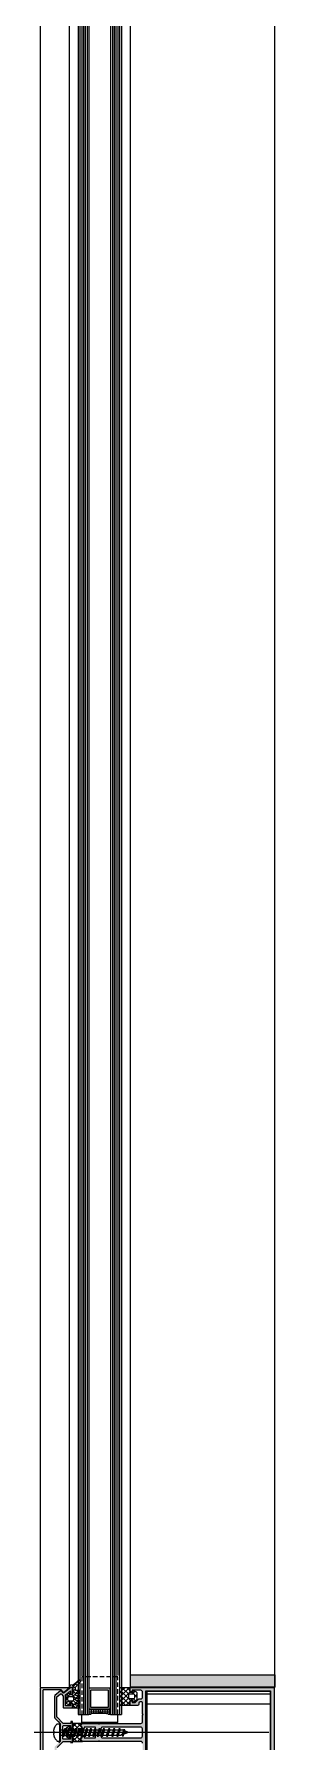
# Model space of a CAD drawing. Header units: millimetres. Extents: x 809 to 8159, y 33 to 4533.
# Drawn here: x 2919.5 to 2932.8, y 3092.6 to 3187.3 of the extents above; entities that cross this region are included whole.
import ezdxf

# ---------------------------------------------------------------- set-up
doc = ezdxf.new("R2010")
doc.units = ezdxf.units.MM
doc.linetypes.add('DASHDOT', pattern=[25.4, 12.7, -6.35, 0, -6.35])
doc.linetypes.add('HIDDEN', pattern=[0.375, 0.25, -0.125])
for name, color, linetype in [('1', 3, 'Continuous'), ('11', 11, 'Continuous'), ('3', 11, 'Continuous'), ('5', 11, 'Continuous'), ('EKSEN', 11, 'Continuous'), ('FITILLER', 240, 'Continuous'), ('GORUNUS-TARAMA', 11, 'Continuous')]:
    doc.layers.add(name, color=color, linetype=linetype)
doc.layers.add('cam', color=5, linetype='Continuous', lineweight=0)

# ---------------------------------------------------------------- blocks, each defined once
blk = doc.blocks.new('ajsdfxcvzx')
h = blk.add_hatch(color=256)
edge = h.paths.add_edge_path()
edge.add_arc((34875.984, -5495.803), 0.05, 90, 180)
edge.add_line((34875.934, -5495.803), (34875.934, -5500.443))
edge.add_arc((34875.984, -5500.443), 0.05, 180, 270)
edge.add_line((34875.984, -5500.493), (34876.937, -5500.493))
edge.add_line((34876.937, -5500.493), (34877.048, -5500.36))
edge.add_arc((34877.087, -5500.392), 0.05, 50, 140, ccw=False)
edge.add_line((34877.119, -5500.354), (34877.397, -5500.587))
edge.add_arc((34877.384, -5500.603), 0.02, -90, 50, ccw=False)
edge.add_line((34877.384, -5500.623), (34875.854, -5500.623))
edge.add_arc((34875.854, -5500.573), 0.05, 180, 270, ccw=False)
edge.add_line((34875.804, -5500.573), (34875.804, -5495.673))
edge.add_arc((34875.854, -5495.673), 0.05, 90, 180, ccw=False)
edge.add_line((34875.854, -5495.623), (34877.384, -5495.623))
edge.add_arc((34877.384, -5495.643), 0.02, -50, 90, ccw=False)
edge.add_line((34877.397, -5495.658), (34877.119, -5495.891))
edge.add_arc((34877.087, -5495.853), 0.05, 220, 310, ccw=False)
edge.add_line((34877.048, -5495.885), (34876.937, -5495.753))
edge.add_line((34876.937, -5495.753), (34875.984, -5495.753))
h = blk.add_hatch(color=256)
edge = h.paths.add_edge_path()
edge.add_line((34877.177, -5496.645), (34877.177, -5496.045))
edge.add_line((34877.177, -5496.045), (34877.457, -5495.81))
edge.add_line((34877.457, -5495.81), (34877.457, -5496.015))
edge.add_line((34877.457, -5496.015), (34877.527, -5496.015))
edge.add_arc((34877.527, -5495.965), 0.05, 270, 360)
edge.add_line((34877.577, -5495.965), (34877.577, -5495.628))
edge.add_line((34877.577, -5495.628), (34877.472, -5495.628))
edge.add_line((34877.472, -5495.628), (34877.116, -5495.926))
edge.add_arc((34877.084, -5495.888), 0.05, 220, 310, ccw=False)
edge.add_line((34877.045, -5495.92), (34876.97, -5495.831))
edge.add_arc((34876.932, -5495.863), 0.05, 40, 130)
edge.add_line((34876.9, -5495.824), (34876.595, -5496.08))
edge.add_arc((34876.627, -5496.118), 0.05, 130, 180)
edge.add_line((34876.577, -5496.118), (34876.577, -5497.298))
edge.add_arc((34876.627, -5497.298), 0.05, 180, 225)
edge.add_line((34876.592, -5497.333), (34876.769, -5497.511))
edge.add_line((34876.769, -5497.511), (34876.811, -5497.511))
edge.add_line((34876.811, -5497.511), (34876.811, -5497.553))
edge.add_line((34876.811, -5497.553), (34876.866, -5497.608))
edge.add_arc((34876.831, -5497.643), 0.05, 0, 45, ccw=False)
edge.add_line((34876.881, -5497.643), (34876.881, -5498.602))
edge.add_arc((34876.831, -5498.602), 0.05, 315, 360, ccw=False)
edge.add_line((34876.866, -5498.637), (34876.811, -5498.692))
edge.add_line((34876.811, -5498.692), (34876.811, -5498.735))
edge.add_line((34876.811, -5498.735), (34876.769, -5498.735))
edge.add_line((34876.769, -5498.735), (34876.592, -5498.912))
edge.add_arc((34876.627, -5498.947), 0.05, 135, 180)
edge.add_line((34876.577, -5498.947), (34876.577, -5500.127))
edge.add_arc((34876.627, -5500.127), 0.05, 180, 230)
edge.add_line((34876.595, -5500.165), (34876.9, -5500.421))
edge.add_arc((34876.932, -5500.382), 0.05, 230, 320)
edge.add_line((34876.97, -5500.415), (34877.045, -5500.325))
edge.add_arc((34877.084, -5500.357), 0.05, 50, 140, ccw=False)
edge.add_line((34877.116, -5500.319), (34877.472, -5500.618))
edge.add_line((34877.472, -5500.618), (34877.577, -5500.618))
edge.add_line((34877.577, -5500.618), (34877.577, -5500.28))
edge.add_arc((34877.527, -5500.28), 0.05, 0, 90)
edge.add_line((34877.527, -5500.23), (34877.457, -5500.23))
edge.add_line((34877.457, -5500.23), (34877.457, -5500.435))
edge.add_line((34877.457, -5500.435), (34877.177, -5500.2))
edge.add_line((34877.177, -5500.2), (34877.177, -5499.6))
edge.add_line((34877.177, -5499.6), (34877.457, -5499.6))
edge.add_line((34877.457, -5499.6), (34877.457, -5499.73))
edge.add_line((34877.457, -5499.73), (34877.527, -5499.73))
edge.add_arc((34877.527, -5499.68), 0.05, 270, 360)
edge.add_line((34877.577, -5499.68), (34877.577, -5499.48))
edge.add_line((34877.577, -5499.48), (34877.107, -5499.48))
edge.add_arc((34877.107, -5499.53), 0.05, 90, 180)
edge.add_line((34877.057, -5499.53), (34877.057, -5500.106))
edge.add_arc((34877.007, -5500.106), 0.05, 320, 360, ccw=False)
edge.add_line((34877.045, -5500.138), (34876.955, -5500.245))
edge.add_arc((34876.917, -5500.213), 0.05, 230, 320, ccw=False)
edge.add_line((34876.885, -5500.252), (34876.715, -5500.109))
edge.add_arc((34876.747, -5500.071), 0.05, 180, 230, ccw=False)
edge.add_line((34876.697, -5500.071), (34876.697, -5498.997))
edge.add_arc((34876.747, -5498.997), 0.05, 135, 180, ccw=False)
edge.add_line((34876.712, -5498.961), (34877.036, -5498.637))
edge.add_arc((34877.071, -5498.673), 0.05, 90, 135, ccw=False)
edge.add_line((34877.071, -5498.623), (34877.477, -5498.623))
edge.add_line((34877.477, -5498.623), (34877.477, -5498.723))
edge.add_line((34877.477, -5498.723), (34877.577, -5498.723))
edge.add_line((34877.577, -5498.723), (34877.577, -5498.423))
edge.add_arc((34877.527, -5498.423), 0.05, 0, 90)
edge.add_line((34877.527, -5498.373), (34877.457, -5498.373))
edge.add_line((34877.457, -5498.373), (34877.457, -5498.503))
edge.add_line((34877.457, -5498.503), (34877.081, -5498.503))
edge.add_arc((34877.081, -5498.453), 0.05, 180, 270, ccw=False)
edge.add_line((34877.031, -5498.453), (34877.031, -5497.793))
edge.add_arc((34877.081, -5497.793), 0.05, 90, 180, ccw=False)
edge.add_line((34877.081, -5497.743), (34877.457, -5497.743))
edge.add_line((34877.457, -5497.743), (34877.457, -5497.873))
edge.add_line((34877.457, -5497.873), (34877.527, -5497.873))
edge.add_arc((34877.527, -5497.823), 0.05, 270, 360)
edge.add_line((34877.577, -5497.823), (34877.577, -5497.523))
edge.add_line((34877.577, -5497.523), (34877.477, -5497.523))
edge.add_line((34877.477, -5497.523), (34877.477, -5497.623))
edge.add_line((34877.477, -5497.623), (34877.071, -5497.623))
edge.add_arc((34877.071, -5497.573), 0.05, 225, 270, ccw=False)
edge.add_line((34877.036, -5497.608), (34876.712, -5497.284))
edge.add_arc((34876.747, -5497.248), 0.05, 180, 225, ccw=False)
edge.add_line((34876.697, -5497.248), (34876.697, -5496.174))
edge.add_arc((34876.747, -5496.174), 0.05, 130, 180, ccw=False)
edge.add_line((34876.715, -5496.136), (34876.885, -5495.993))
edge.add_arc((34876.917, -5496.032), 0.05, 40, 130, ccw=False)
edge.add_line((34876.955, -5496), (34877.045, -5496.107))
edge.add_arc((34877.007, -5496.139), 0.05, 0, 40, ccw=False)
edge.add_line((34877.057, -5496.139), (34877.057, -5496.715))
edge.add_arc((34877.107, -5496.715), 0.05, 180, 270)
edge.add_line((34877.107, -5496.765), (34877.577, -5496.765))
edge.add_line((34877.577, -5496.765), (34877.577, -5496.565))
edge.add_arc((34877.527, -5496.565), 0.05, 0, 90)
edge.add_line((34877.527, -5496.515), (34877.457, -5496.515))
edge.add_line((34877.457, -5496.515), (34877.457, -5496.645))
edge.add_line((34877.457, -5496.645), (34877.177, -5496.645))
h = blk.add_hatch(color=256)
edge = h.paths.add_edge_path()
edge.add_line((34880.797, -5500.373), (34880.867, -5500.373))
edge.add_line((34880.867, -5500.373), (34880.867, -5500.463))
edge.add_line((34880.867, -5500.463), (34881.347, -5500.463))
edge.add_arc((34881.347, -5500.363), 0.1, -90, 0)
edge.add_line((34881.447, -5500.363), (34881.447, -5500.083))
edge.add_arc((34881.347, -5500.083), 0.1, 0, 90)
edge.add_line((34881.347, -5499.983), (34881.268, -5499.983))
edge.add_arc((34881.268, -5499.933), 0.05, 225, 270, ccw=False)
edge.add_line((34881.232, -5499.968), (34881.062, -5499.797))
edge.add_arc((34881.026, -5499.833), 0.05, 45, 90)
edge.add_line((34881.026, -5499.783), (34880.867, -5499.783))
edge.add_line((34880.867, -5499.783), (34880.867, -5499.873))
edge.add_line((34880.867, -5499.873), (34880.797, -5499.873))
edge.add_arc((34880.797, -5499.823), 0.05, -180, -90, ccw=False)
edge.add_line((34880.747, -5499.823), (34880.747, -5499.623))
edge.add_line((34880.747, -5499.623), (34881.187, -5499.623))
edge.add_arc((34881.187, -5499.673), 0.05, 0, 90, ccw=False)
edge.add_line((34881.237, -5499.673), (34881.237, -5499.74))
edge.add_arc((34881.287, -5499.74), 0.05, 180, 225)
edge.add_line((34881.252, -5499.775), (34881.285, -5499.808))
edge.add_arc((34881.32, -5499.773), 0.05, 225, 270)
edge.add_line((34881.32, -5499.823), (34881.397, -5499.823))
edge.add_arc((34881.397, -5499.773), 0.05, -90, 0)
edge.add_line((34881.447, -5499.773), (34881.447, -5499.523))
edge.add_line((34881.447, -5499.523), (34881.447, -5499.153))
edge.add_line((34881.447, -5499.153), (34881.477, -5499.123))
edge.add_line((34881.477, -5499.123), (34881.447, -5499.093))
edge.add_line((34881.447, -5499.093), (34881.447, -5498.723))
edge.add_arc((34881.356, -5498.714), 0.0919, -5.07053, 90.95505)
edge.add_line((34881.354, -5498.623), (34879.077, -5498.623))
edge.add_arc((34879.057, -5498.623), 0.02, 0, 180)
edge.add_line((34879.037, -5498.623), (34879.017, -5498.623))
edge.add_arc((34878.997, -5498.623), 0.02, 0, 180)
edge.add_line((34878.977, -5498.623), (34878.047, -5498.623))
edge.add_line((34878.047, -5498.623), (34878.047, -5498.483))
edge.add_arc((34878.107, -5498.483), 0.06, 90, 180, ccw=False)
edge.add_line((34878.107, -5498.423), (34878.107, -5498.353))
edge.add_arc((34878.137, -5498.353), 0.03, 90, 180, ccw=False)
edge.add_line((34878.137, -5498.323), (34878.177, -5498.323))
edge.add_arc((34878.177, -5498.353), 0.03, 0, 90, ccw=False)
edge.add_line((34878.207, -5498.353), (34878.207, -5498.423))
edge.add_line((34878.207, -5498.423), (34878.847, -5498.423))
edge.add_line((34878.847, -5498.423), (34878.847, -5498.173))
edge.add_line((34878.847, -5498.173), (34878.897, -5498.123))
edge.add_line((34878.897, -5498.123), (34878.847, -5498.073))
edge.add_line((34878.847, -5498.073), (34878.847, -5497.823))
edge.add_line((34878.847, -5497.823), (34878.207, -5497.823))
edge.add_line((34878.207, -5497.823), (34878.207, -5497.893))
edge.add_arc((34878.177, -5497.893), 0.03, -90, 0, ccw=False)
edge.add_line((34878.177, -5497.923), (34878.137, -5497.923))
edge.add_arc((34878.137, -5497.893), 0.03, -180, -90, ccw=False)
edge.add_line((34878.107, -5497.893), (34878.107, -5497.823))
edge.add_arc((34878.107, -5497.763), 0.06, 180, 270, ccw=False)
edge.add_line((34878.047, -5497.763), (34878.047, -5497.623))
edge.add_line((34878.047, -5497.623), (34878.977, -5497.623))
edge.add_arc((34878.997, -5497.623), 0.02, 180, 360)
edge.add_line((34879.017, -5497.623), (34879.037, -5497.623))
edge.add_arc((34879.057, -5497.623), 0.02, 180, 360)
edge.add_line((34879.077, -5497.623), (34881.354, -5497.623))
edge.add_arc((34881.356, -5497.531), 0.0919, 269.04495, 365.07053)
edge.add_line((34881.447, -5497.523), (34881.447, -5497.153))
edge.add_line((34881.447, -5497.153), (34881.477, -5497.123))
edge.add_line((34881.477, -5497.123), (34881.447, -5497.093))
edge.add_line((34881.447, -5497.093), (34881.447, -5496.723))
edge.add_line((34881.447, -5496.723), (34881.447, -5496.473))
edge.add_arc((34881.397, -5496.473), 0.05, 0, 90)
edge.add_line((34881.397, -5496.423), (34881.32, -5496.423))
edge.add_arc((34881.32, -5496.473), 0.05, 90, 135)
edge.add_line((34881.285, -5496.437), (34881.252, -5496.47))
edge.add_arc((34881.287, -5496.505), 0.05, 135, 180)
edge.add_line((34881.237, -5496.505), (34881.237, -5496.573))
edge.add_arc((34881.187, -5496.573), 0.05, -90, 0, ccw=False)
edge.add_line((34881.187, -5496.623), (34880.747, -5496.623))
edge.add_line((34880.747, -5496.623), (34880.747, -5496.423))
edge.add_arc((34880.797, -5496.423), 0.05, 90, 180, ccw=False)
edge.add_line((34880.797, -5496.373), (34880.867, -5496.373))
edge.add_line((34880.867, -5496.373), (34880.867, -5496.463))
edge.add_line((34880.867, -5496.463), (34881.026, -5496.463))
edge.add_arc((34881.026, -5496.413), 0.05, 270, 315)
edge.add_line((34881.062, -5496.448), (34881.232, -5496.277))
edge.add_arc((34881.268, -5496.313), 0.05, 90, 135, ccw=False)
edge.add_line((34881.268, -5496.263), (34881.347, -5496.263))
edge.add_arc((34881.347, -5496.163), 0.1, -90, 0)
edge.add_line((34881.447, -5496.163), (34881.447, -5495.883))
edge.add_arc((34881.347, -5495.883), 0.1, 0, 90)
edge.add_line((34881.347, -5495.783), (34880.867, -5495.783))
edge.add_line((34880.867, -5495.783), (34880.867, -5495.873))
edge.add_line((34880.867, -5495.873), (34880.797, -5495.873))
edge.add_arc((34880.797, -5495.823), 0.05, -180, -90, ccw=False)
edge.add_line((34880.747, -5495.823), (34880.747, -5495.623))
edge.add_line((34880.747, -5495.623), (34888.74, -5495.623))
edge.add_line((34888.74, -5495.623), (34888.74, -5500.623))
edge.add_line((34888.74, -5500.623), (34880.747, -5500.623))
edge.add_line((34880.747, -5500.623), (34880.747, -5500.423))
edge.add_arc((34880.797, -5500.423), 0.05, 90, 180, ccw=False)
h.paths.add_polyline_path([(34881.64, -5495.824), (34888.54, -5495.824), (34888.54, -5500.424), (34881.64, -5500.424), (34881.64, -5498.124)], flags=16)
edge = h.paths.add_edge_path(flags=16)
edge.add_arc((34879.24, -5498.324), 0.1, 180, 270)
edge.add_line((34879.24, -5498.424), (34881.34, -5498.424))
edge.add_arc((34881.34, -5498.324), 0.1, -90, 0)
edge.add_line((34881.44, -5498.324), (34881.44, -5497.924))
edge.add_arc((34881.34, -5497.924), 0.1, 0, 90)
edge.add_line((34881.34, -5497.824), (34879.24, -5497.824))
edge.add_arc((34879.24, -5497.924), 0.1, 90, 180)
edge.add_line((34879.14, -5497.924), (34879.14, -5498.324))
h = blk.add_hatch()
h.set_pattern_fill('NET', color=256, style=0)
h.set_pattern_definition([(360, (34936.91878, -5504.5804), (1e-17, 0.125), []), (90, (34936.91878, -5504.5804), (-0.125, 2e-17), [])])
h.paths.add_polyline_path([(34878.497, -5496.829), (34879.66, -5496.829), (34879.66, -5497.126), (34879.461, -5497.087), (34879.223, -5497.067), (34878.964, -5497.067), (34878.636, -5497.097), (34878.497, -5497.117)])
at = {"layer": 'FITILLER'}
h = blk.add_hatch(dxfattribs=at)
h.set_pattern_fill('NET', color=256, scale=1.5, angle=45, style=0)
h.set_pattern_definition([(315, (34863.16115, -5512.61064), (-0.1325825, -0.1325825), []), (225, (34863.16115, -5512.61064), (-0.1325825, 0.1325825), [])])
edge = h.paths.add_edge_path(flags=16)
edge.add_arc((34877.405, -5496.24), 0.1, 90, 180, ccw=False)
edge.add_line((34877.405, -5496.14), (34877.53, -5496.14))
edge.add_arc((34877.53, -5496.24), 0.1, 0, 90, ccw=False)
edge.add_line((34877.63, -5496.24), (34877.63, -5496.29))
edge.add_arc((34877.53, -5496.29), 0.1, -90, 0, ccw=False)
edge.add_line((34877.53, -5496.39), (34877.405, -5496.39))
edge.add_arc((34877.405, -5496.29), 0.1, 180, 270, ccw=False)
edge.add_line((34877.305, -5496.29), (34877.305, -5496.24))
edge = h.paths.add_edge_path()
edge.add_arc((34877.562, -5495.281), 0.2, 280, 310.23314, ccw=False)
edge.add_line((34877.597, -5495.478), (34877.462, -5495.502))
edge.add_arc((34877.471, -5495.551), 0.05, 100, 165)
edge.add_line((34877.422, -5495.538), (34877.404, -5495.608))
edge.add_line((34877.404, -5495.608), (34877.58, -5495.608))
edge.add_line((34877.58, -5495.608), (34877.58, -5495.99))
edge.add_arc((34877.53, -5495.99), 0.05, -90, 0, ccw=False)
edge.add_line((34877.53, -5496.04), (34877.41, -5496.04))
edge.add_line((34877.41, -5496.04), (34877.41, -5495.94))
edge.add_line((34877.41, -5495.94), (34877.36, -5495.94))
edge.add_line((34877.36, -5495.94), (34877.23, -5496.015))
edge.add_arc((34877.255, -5496.058), 0.05, 120, 180)
edge.add_line((34877.205, -5496.058), (34877.205, -5496.471))
edge.add_arc((34877.255, -5496.471), 0.05, 180, 240)
edge.add_line((34877.23, -5496.515), (34877.36, -5496.59))
edge.add_line((34877.36, -5496.59), (34877.41, -5496.59))
edge.add_line((34877.41, -5496.59), (34877.41, -5496.49))
edge.add_line((34877.41, -5496.49), (34877.53, -5496.49))
edge.add_arc((34877.53, -5496.54), 0.05, 0, 90, ccw=False)
edge.add_line((34877.58, -5496.54), (34877.58, -5496.765))
edge.add_line((34877.58, -5496.765), (34877.93, -5496.765))
edge.add_line((34877.93, -5496.765), (34877.93, -5496.615))
edge.add_line((34877.93, -5496.615), (34877.78, -5496.615))
edge.add_arc((34877.78, -5496.565), 0.05, 180, 270, ccw=False)
edge.add_line((34877.73, -5496.565), (34877.73, -5496.545))
edge.add_arc((34877.78, -5496.545), 0.05, 90, 180, ccw=False)
edge.add_line((34877.78, -5496.495), (34877.93, -5496.495))
edge.add_line((34877.93, -5496.495), (34877.93, -5496.345))
edge.add_line((34877.93, -5496.345), (34877.78, -5496.345))
edge.add_arc((34877.78, -5496.295), 0.05, 180, 270, ccw=False)
edge.add_line((34877.73, -5496.295), (34877.73, -5496.275))
edge.add_arc((34877.78, -5496.275), 0.05, 90, 180, ccw=False)
edge.add_line((34877.78, -5496.225), (34877.93, -5496.225))
edge.add_line((34877.93, -5496.225), (34877.93, -5496.075))
edge.add_line((34877.93, -5496.075), (34877.78, -5496.075))
edge.add_arc((34877.78, -5496.025), 0.05, 180, 270, ccw=False)
edge.add_line((34877.73, -5496.025), (34877.73, -5496.005))
edge.add_arc((34877.78, -5496.005), 0.05, 90, 180, ccw=False)
edge.add_line((34877.78, -5495.955), (34877.93, -5495.955))
edge.add_line((34877.93, -5495.955), (34877.93, -5495.805))
edge.add_line((34877.93, -5495.805), (34877.78, -5495.805))
edge.add_arc((34877.78, -5495.755), 0.05, 180, 270, ccw=False)
edge.add_line((34877.73, -5495.755), (34877.73, -5495.647))
edge.add_arc((34877.78, -5495.647), 0.05, 140, 180, ccw=False)
edge.add_line((34877.742, -5495.615), (34878.009, -5495.296))
edge.add_arc((34877.977, -5495.258), 0.05, 310.23314, 490.23314)
edge.add_line((34877.945, -5495.219), (34877.691, -5495.434))
h = blk.add_hatch(dxfattribs=at)
h.set_pattern_fill('NET', color=256, scale=1.5, angle=45, style=0)
h.set_pattern_definition([(315, (34867.13714, -5508.36912), (-0.1325825, -0.1325825), []), (225, (34867.13714, -5508.36912), (-0.1325825, 0.1325825), [])])
edge = h.paths.add_edge_path(flags=16)
edge.add_arc((34880.769, -5496.148), 0.1, 180, 270)
edge.add_line((34880.769, -5496.248), (34880.927, -5496.248))
edge.add_arc((34880.927, -5496.148), 0.1, 270, 360)
edge.add_line((34881.027, -5496.148), (34881.027, -5496.098))
edge.add_arc((34880.927, -5496.098), 0.1, 0, 90)
edge.add_line((34880.927, -5495.998), (34880.769, -5495.998))
edge.add_arc((34880.769, -5496.098), 0.1, 90, 180)
edge.add_line((34880.669, -5496.098), (34880.669, -5496.148))
edge = h.paths.add_edge_path()
edge.add_line((34880.752, -5496.623), (34880.235, -5496.623))
edge.add_arc((34880.235, -5496.613), 0.01, 135, 270, ccw=False)
edge.add_line((34880.228, -5496.605), (34880.339, -5496.495))
edge.add_arc((34880.333, -5496.488), 0.00893, 315, 405)
edge.add_line((34880.339, -5496.482), (34880.23, -5496.373))
edge.add_arc((34880.236, -5496.366), 0.00893, 135, 225, ccw=False)
edge.add_line((34880.23, -5496.36), (34880.339, -5496.251))
edge.add_arc((34880.333, -5496.244), 0.00893, 315, 405)
edge.add_line((34880.339, -5496.238), (34880.23, -5496.129))
edge.add_arc((34880.236, -5496.123), 0.00893, 135, 225, ccw=False)
edge.add_line((34880.23, -5496.116), (34880.339, -5496.007))
edge.add_arc((34880.333, -5496.001), 0.00893, 315, 405)
edge.add_line((34880.339, -5495.994), (34880.23, -5495.885))
edge.add_arc((34880.236, -5495.879), 0.00893, 135, 225, ccw=False)
edge.add_line((34880.23, -5495.872), (34880.339, -5495.763))
edge.add_arc((34880.333, -5495.757), 0.00893, 315, 405)
edge.add_line((34880.339, -5495.75), (34880.228, -5495.64))
edge.add_arc((34880.235, -5495.633), 0.01, 90, 225, ccw=False)
edge.add_line((34880.235, -5495.623), (34880.752, -5495.623))
edge.add_line((34880.752, -5495.623), (34880.752, -5495.848))
edge.add_arc((34880.802, -5495.848), 0.05, 180, 270)
edge.add_line((34880.802, -5495.898), (34880.922, -5495.898))
edge.add_line((34880.922, -5495.898), (34880.922, -5495.798))
edge.add_line((34880.922, -5495.798), (34880.972, -5495.798))
edge.add_line((34880.972, -5495.798), (34881.102, -5495.873))
edge.add_arc((34881.077, -5495.916), 0.05, 0, 60, ccw=False)
edge.add_line((34881.127, -5495.916), (34881.127, -5496.329))
edge.add_arc((34881.077, -5496.329), 0.05, 300, 360, ccw=False)
edge.add_line((34881.102, -5496.372), (34880.972, -5496.448))
edge.add_line((34880.972, -5496.448), (34880.922, -5496.448))
edge.add_line((34880.922, -5496.448), (34880.922, -5496.348))
edge.add_line((34880.922, -5496.348), (34880.802, -5496.348))
edge.add_arc((34880.802, -5496.398), 0.05, 90, 180)
edge.add_line((34880.752, -5496.398), (34880.752, -5496.623))
h = blk.add_hatch(dxfattribs=at)
h.set_pattern_fill('DOTS', color=256, scale=1.2, angle=-45, style=0)
h.set_pattern_definition([(45, (34786.58186, -5637.1843), (0.079549513, -0.026516504), [0, -0.075])])
h.paths.add_polyline_path([(34880.777, -5495.609), (34880.777, -5494.927), (34888.774, -5494.927), (34888.774, -5495.609)])
h = blk.add_hatch(dxfattribs=at)
h.set_pattern_fill('NET', color=256, scale=1.5, angle=45, style=0)
h.set_pattern_definition([(45, (34859.267, -5420.09042), (-0.1325825, 0.1325825), []), (135, (34859.267, -5420.09042), (-0.1325825, -0.1325825), [])])
edge = h.paths.add_edge_path(flags=16)
edge.add_arc((34877.572, -5498.147), 0.1, 270, 360, ccw=False)
edge.add_line((34877.572, -5498.247), (34877.413, -5498.247))
edge.add_arc((34877.413, -5498.147), 0.1, 180, 270, ccw=False)
edge.add_line((34877.313, -5498.147), (34877.313, -5498.097))
edge.add_arc((34877.413, -5498.097), 0.1, 90, 180, ccw=False)
edge.add_line((34877.413, -5497.997), (34877.572, -5497.997))
edge.add_arc((34877.572, -5498.097), 0.1, 0, 90, ccw=False)
edge.add_line((34877.672, -5498.097), (34877.672, -5498.147))
edge = h.paths.add_edge_path()
edge.add_line((34877.588, -5498.622), (34878.105, -5498.622))
edge.add_arc((34878.105, -5498.612), 0.01, 270, 405)
edge.add_line((34878.112, -5498.604), (34878.001, -5498.494))
edge.add_arc((34878.008, -5498.487), 0.00893, 135, 225, ccw=False)
edge.add_line((34878.001, -5498.481), (34878.111, -5498.372))
edge.add_arc((34878.104, -5498.365), 0.00893, 315, 405)
edge.add_line((34878.111, -5498.359), (34878.001, -5498.25))
edge.add_arc((34878.008, -5498.243), 0.00893, 135, 225, ccw=False)
edge.add_line((34878.001, -5498.237), (34878.111, -5498.128))
edge.add_arc((34878.104, -5498.122), 0.00893, 315, 405)
edge.add_line((34878.111, -5498.115), (34878.001, -5498.006))
edge.add_arc((34878.008, -5498), 0.00893, 135, 225, ccw=False)
edge.add_line((34878.001, -5497.993), (34878.111, -5497.884))
edge.add_arc((34878.104, -5497.878), 0.00893, 315, 405)
edge.add_line((34878.111, -5497.871), (34878.001, -5497.762))
edge.add_arc((34878.008, -5497.756), 0.00893, 135, 225, ccw=False)
edge.add_line((34878.001, -5497.749), (34878.112, -5497.639))
edge.add_arc((34878.105, -5497.632), 0.01, 315, 450)
edge.add_line((34878.105, -5497.622), (34877.588, -5497.622))
edge.add_line((34877.588, -5497.622), (34877.588, -5497.847))
edge.add_arc((34877.538, -5497.847), 0.05, 270, 360, ccw=False)
edge.add_line((34877.538, -5497.897), (34877.418, -5497.897))
edge.add_line((34877.418, -5497.897), (34877.418, -5497.797))
edge.add_line((34877.418, -5497.797), (34877.368, -5497.797))
edge.add_line((34877.368, -5497.797), (34877.238, -5497.872))
edge.add_arc((34877.263, -5497.915), 0.05, 120, 180)
edge.add_line((34877.213, -5497.915), (34877.213, -5498.328))
edge.add_arc((34877.263, -5498.328), 0.05, 180, 240)
edge.add_line((34877.238, -5498.371), (34877.368, -5498.447))
edge.add_line((34877.368, -5498.447), (34877.418, -5498.447))
edge.add_line((34877.418, -5498.447), (34877.418, -5498.347))
edge.add_line((34877.418, -5498.347), (34877.538, -5498.347))
edge.add_arc((34877.538, -5498.397), 0.05, 0, 90, ccw=False)
edge.add_line((34877.588, -5498.397), (34877.588, -5498.622))
at = {"linetype": 'HIDDEN'}
for p, q in [((34878.077, -5495.04), (34878.077, -5497.123)), ((34880.077, -5495.04), (34878.077, -5495.04)), ((34880.077, -5497.099), (34880.077, -5495.04))]:
    blk.add_line(p, q, dxfattribs=at)
for p, q in [((34878.077, -5497.119), (34878.077, -5497.123)), ((34878.473, -5496.823), (34879.073, -5496.823))]:
    blk.add_line(p, q)
at = {"elevation": 0}
for points in [[(34875.984, -5495.753, 0.414214), (34875.934, -5495.803), (34875.934, -5500.443, 0.414214), (34875.984, -5500.493), (34876.937, -5500.493), (34877.048, -5500.36, -0.414214), (34877.119, -5500.354), (34877.397, -5500.587, -0.700208), (34877.384, -5500.623), (34875.854, -5500.623, -0.414214), (34875.804, -5500.573), (34875.804, -5495.673, -0.414214), (34875.854, -5495.623), (34877.384, -5495.623, -0.700208), (34877.397, -5495.658), (34877.119, -5495.891, -0.414214), (34877.048, -5495.885), (34876.937, -5495.753)], [(34879.14, -5498.324, 0.414214), (34879.24, -5498.424), (34881.34, -5498.424, 0.414214), (34881.44, -5498.324), (34881.44, -5497.924, 0.414214), (34881.34, -5497.824), (34879.24, -5497.824, 0.414214), (34879.14, -5497.924)]]:
    blk.add_lwpolyline(points, format="xyb", close=True, dxfattribs=at)
for points in [[(34876.712, -5498.961), (34877.036, -5498.637, -0.198912), (34877.071, -5498.623), (34877.477, -5498.623), (34877.477, -5498.723)], [(34877.577, -5498.723), (34877.577, -5498.423, 0.414214), (34877.527, -5498.373), (34877.457, -5498.373), (34877.457, -5498.503), (34877.081, -5498.503, -0.414214), (34877.031, -5498.453), (34877.031, -5497.793, -0.414214), (34877.081, -5497.743), (34877.457, -5497.743), (34877.457, -5497.873), (34877.527, -5497.873, 0.414214), (34877.577, -5497.823), (34877.577, -5497.523), (34877.477, -5497.523), (34877.477, -5497.623), (34877.071, -5497.623, -0.198912), (34877.036, -5497.608), (34876.712, -5497.284, -0.198912), (34876.697, -5497.248), (34876.697, -5496.174, -0.221695), (34876.715, -5496.136), (34876.885, -5495.993, -0.414214), (34876.955, -5496), (34877.045, -5496.107, -0.176327), (34877.057, -5496.139), (34877.057, -5496.715, 0.414214), (34877.107, -5496.765), (34877.577, -5496.765), (34877.577, -5496.565, 0.414214), (34877.527, -5496.515), (34877.457, -5496.515), (34877.457, -5496.645), (34877.177, -5496.645), (34877.177, -5496.045), (34877.457, -5495.81), (34877.457, -5496.015), (34877.527, -5496.015, 0.414214), (34877.577, -5495.965), (34877.577, -5495.628), (34877.472, -5495.628), (34877.116, -5495.926, -0.414214), (34877.045, -5495.92), (34876.97, -5495.831, 0.414214), (34876.9, -5495.824), (34876.595, -5496.08, 0.221695), (34876.577, -5496.118), (34876.577, -5497.298, 0.198912), (34876.592, -5497.333), (34876.769, -5497.511), (34876.811, -5497.511), (34876.811, -5497.553), (34876.866, -5497.608, -0.198912), (34876.881, -5497.643), (34876.881, -5498.602, -0.198912), (34876.866, -5498.637), (34876.811, -5498.692)], [(34881.447, -5498.723, 0.445362), (34881.354, -5498.623), (34879.077, -5498.623, 1), (34879.037, -5498.623), (34879.017, -5498.623, 1), (34878.977, -5498.623), (34878.047, -5498.623), (34878.047, -5498.483, -0.414214), (34878.107, -5498.423), (34878.107, -5498.353, -0.414214), (34878.137, -5498.323), (34878.177, -5498.323, -0.414214), (34878.207, -5498.353), (34878.207, -5498.423), (34878.847, -5498.423), (34878.847, -5498.173), (34878.897, -5498.123), (34878.847, -5498.073), (34878.847, -5497.823), (34878.207, -5497.823), (34878.207, -5497.893, -0.414214), (34878.177, -5497.923), (34878.137, -5497.923, -0.414214), (34878.107, -5497.893), (34878.107, -5497.823, -0.414214), (34878.047, -5497.763), (34878.047, -5497.623), (34878.977, -5497.623, 1), (34879.017, -5497.623), (34879.037, -5497.623, 1), (34879.077, -5497.623), (34881.354, -5497.623, 0.445362), (34881.447, -5497.523), (34881.447, -5497.153), (34881.477, -5497.123), (34881.447, -5497.093), (34881.447, -5496.723), (34881.447, -5496.473, 0.414214), (34881.397, -5496.423), (34881.32, -5496.423, 0.198912), (34881.285, -5496.437), (34881.252, -5496.47, 0.198912), (34881.237, -5496.505), (34881.237, -5496.573, -0.414214), (34881.187, -5496.623), (34880.747, -5496.623), (34880.747, -5496.423, -0.414214), (34880.797, -5496.373), (34880.867, -5496.373), (34880.867, -5496.463), (34881.026, -5496.463, 0.198912), (34881.062, -5496.448), (34881.232, -5496.277, -0.198912), (34881.268, -5496.263), (34881.347, -5496.263, 0.414214), (34881.447, -5496.163), (34881.447, -5495.883, 0.414214), (34881.347, -5495.783), (34880.867, -5495.783), (34880.867, -5495.873), (34880.797, -5495.873, -0.414214), (34880.747, -5495.823), (34880.747, -5495.623), (34888.74, -5495.623), (34888.74, -5500.623)]]:
    blk.add_lwpolyline(points, format="xyb", dxfattribs=at)
for points in [[(34878.473, -5496.823), (34879.66, -5496.823), (34879.66, -5495.677), (34878.473, -5495.677)], [(34878.573, -5496.723), (34879.56, -5496.723), (34879.56, -5495.777), (34878.573, -5495.777)], [(34881.64, -5495.824), (34888.54, -5495.824), (34888.54, -5500.424), (34881.64, -5500.424), (34881.64, -5498.124)], [(34878.497, -5496.829), (34879.66, -5496.829), (34879.66, -5497.126), (34879.461, -5497.087), (34879.223, -5497.067), (34878.964, -5497.067), (34878.636, -5497.097), (34878.497, -5497.117)]]:
    blk.add_lwpolyline(points, close=True, dxfattribs=at)
at = {"layer": '1', "linetype": 'DASHDOT', "ltscale": 10}
for p, q in [((34876.715, -5497.648), (34876.865, -5497.648)), ((34876.865, -5498.598), (34876.865, -5497.648)), ((34876.865, -5497.98), (34877.126, -5497.98)), ((34876.865, -5498.265), (34877.025, -5498.265)), ((34877.033, -5497.98), (34877.019, -5497.98)), ((34877.033, -5497.98), (34877.019, -5497.98)), ((34877.023, -5498.265), (34877.025, -5498.265)), ((34877.025, -5498.265), (34877.162, -5497.88)), ((34877.062, -5498.365), (34877.025, -5498.265)), ((34877.032, -5497.98), (34877.033, -5497.98)), ((34877.032, -5497.98), (34877.033, -5497.98)), ((34877.033, -5497.98), (34877.126, -5497.98)), ((34877.062, -5498.365), (34877.162, -5497.88)), ((34877.198, -5497.98), (34877.062, -5498.365)), ((34877.097, -5498.265), (34877.225, -5498.265)), ((34877.162, -5497.88), (34877.198, -5497.98)), ((34877.198, -5497.98), (34877.326, -5497.98)), ((34877.225, -5498.265), (34877.362, -5497.88)), ((34877.262, -5498.365), (34877.225, -5498.265)), ((34877.262, -5498.365), (34877.362, -5497.88)), ((34876.715, -5498.598), (34876.865, -5498.598))]:
    blk.add_line(p, q, dxfattribs=at)
for centre, radius, start, end in [((34877.163, -5498.123), 0.653, 133.31198, 171.59277), ((34876.429, -5498.123), 0.13, 312.68487, 47.31513), ((34877.163, -5498.123), 0.653, 188.40723, 226.68802)]:
    blk.add_arc(centre, radius, start, end, dxfattribs=at)
at = {"layer": '11'}
for p, q in [((34877.398, -5497.98), (34877.262, -5498.365)), ((34877.297, -5498.265), (34877.425, -5498.265)), ((34877.362, -5497.88), (34877.398, -5497.98)), ((34877.398, -5497.98), (34877.526, -5497.98)), ((34877.425, -5498.265), (34877.562, -5497.88)), ((34877.462, -5498.365), (34877.425, -5498.265)), ((34877.462, -5498.365), (34877.562, -5497.88)), ((34877.598, -5497.98), (34877.462, -5498.365)), ((34877.497, -5498.265), (34877.626, -5498.265)), ((34877.562, -5497.88), (34877.598, -5497.98)), ((34877.598, -5497.98), (34877.726, -5497.98)), ((34877.626, -5498.265), (34877.762, -5497.88)), ((34877.662, -5498.365), (34877.626, -5498.265)), ((34877.662, -5498.365), (34877.762, -5497.88)), ((34877.798, -5497.98), (34877.662, -5498.365)), ((34877.697, -5498.265), (34877.826, -5498.265)), ((34877.762, -5497.88), (34877.798, -5497.98)), ((34877.798, -5497.98), (34877.926, -5497.98)), ((34877.826, -5498.265), (34877.962, -5497.88)), ((34877.862, -5498.365), (34877.826, -5498.265)), ((34877.962, -5497.88), (34877.862, -5498.365)), ((34877.862, -5498.365), (34877.998, -5497.98)), ((34877.897, -5498.265), (34878.026, -5498.265)), ((34877.998, -5497.98), (34877.962, -5497.88)), ((34877.998, -5497.98), (34878.126, -5497.98)), ((34878.026, -5498.265), (34878.162, -5497.88)), ((34878.062, -5498.365), (34878.026, -5498.265)), ((34878.062, -5498.365), (34878.162, -5497.88)), ((34878.198, -5497.98), (34878.062, -5498.365)), ((34878.198, -5497.98), (34878.062, -5498.365)), ((34878.097, -5498.265), (34878.226, -5498.265)), ((34878.162, -5497.88), (34878.198, -5497.98)), ((34878.198, -5497.98), (34878.326, -5497.98)), ((34878.226, -5498.265), (34878.362, -5497.88)), ((34878.262, -5498.365), (34878.226, -5498.265)), ((34878.262, -5498.365), (34878.362, -5497.88)), ((34878.398, -5497.98), (34878.262, -5498.365)), ((34878.297, -5498.265), (34878.455, -5498.265)), ((34878.362, -5497.88), (34878.398, -5497.98)), ((34878.398, -5497.98), (34878.556, -5497.98)), ((34878.455, -5498.265), (34878.592, -5497.88)), ((34878.492, -5498.365), (34878.455, -5498.265)), ((34878.492, -5498.365), (34878.592, -5497.88)), ((34878.628, -5497.98), (34878.492, -5498.365)), ((34878.527, -5498.265), (34878.695, -5498.265)), ((34878.592, -5497.88), (34878.628, -5497.98)), ((34878.628, -5497.98), (34878.796, -5497.98)), ((34878.695, -5498.265), (34878.831, -5497.88)), ((34878.731, -5498.365), (34878.695, -5498.265)), ((34878.731, -5498.365), (34878.831, -5497.88)), ((34878.868, -5497.98), (34878.731, -5498.365)), ((34878.868, -5497.98), (34878.731, -5498.365)), ((34878.767, -5498.265), (34878.934, -5498.265)), ((34878.831, -5497.88), (34878.868, -5497.98)), ((34878.868, -5497.98), (34879.035, -5497.98)), ((34878.934, -5498.265), (34879.071, -5497.88)), ((34878.971, -5498.365), (34878.934, -5498.265)), ((34878.971, -5498.365), (34879.071, -5497.88)), ((34879.107, -5497.98), (34878.971, -5498.365)), ((34879.107, -5497.98), (34878.971, -5498.365)), ((34879.006, -5498.265), (34879.174, -5498.265)), ((34879.071, -5497.88), (34879.107, -5497.98)), ((34879.107, -5497.98), (34879.275, -5497.98)), ((34879.174, -5498.265), (34879.311, -5497.88)), ((34879.211, -5498.365), (34879.174, -5498.265)), ((34879.211, -5498.365), (34879.311, -5497.88)), ((34879.347, -5497.98), (34879.211, -5498.365)), ((34879.347, -5497.98), (34879.211, -5498.365)), ((34879.246, -5498.265), (34879.46, -5498.265)), ((34879.311, -5497.88), (34879.347, -5497.98)), ((34879.347, -5497.98), (34879.561, -5497.98)), ((34879.46, -5498.265), (34879.596, -5497.88)), ((34879.496, -5498.365), (34879.46, -5498.265)), ((34879.496, -5498.365), (34879.596, -5497.88)), ((34879.632, -5497.98), (34879.496, -5498.365)), ((34879.632, -5497.98), (34879.496, -5498.365)), ((34879.531, -5498.265), (34879.745, -5498.265)), ((34879.596, -5497.88), (34879.632, -5497.98)), ((34879.632, -5497.98), (34879.846, -5497.98)), ((34879.745, -5498.265), (34879.881, -5497.88)), ((34879.781, -5498.365), (34879.745, -5498.265)), ((34879.781, -5498.365), (34879.881, -5497.88)), ((34879.918, -5497.98), (34879.781, -5498.365)), ((34879.918, -5497.98), (34879.781, -5498.365)), ((34879.817, -5498.265), (34880.03, -5498.265)), ((34879.881, -5497.88), (34879.918, -5497.98)), ((34879.918, -5497.98), (34880.131, -5497.98)), ((34880.03, -5498.265), (34880.167, -5497.88)), ((34880.067, -5498.365), (34880.03, -5498.265)), ((34880.067, -5498.365), (34880.167, -5497.88)), ((34880.203, -5497.98), (34880.067, -5498.365)), ((34880.203, -5497.98), (34880.067, -5498.365)), ((34880.102, -5498.265), (34880.251, -5498.265)), ((34880.167, -5497.88), (34880.203, -5497.98)), ((34880.203, -5497.98), (34880.351, -5497.98)), ((34880.324, -5498.241), (34880.258, -5498.264)), ((34880.324, -5498.241), (34880.433, -5497.934)), ((34880.361, -5498.341), (34880.324, -5498.241)), ((34880.408, -5498.005), (34880.359, -5497.982)), ((34880.361, -5498.341), (34880.433, -5497.934)), ((34880.469, -5498.034), (34880.361, -5498.341)), ((34880.665, -5498.123), (34880.406, -5498.212)), ((34880.433, -5497.934), (34880.469, -5498.034)), ((34880.665, -5498.123), (34880.469, -5498.032))]:
    blk.add_line(p, q, dxfattribs=at)
for centre, start, end in [((34880.251, -5498.245), 270, 289.11162), ((34880.351, -5498), 65.32512, 90)]:
    blk.add_arc(centre, 0.02, start, end, dxfattribs=at)
at = {"layer": '3'}
for p, q in [((34878.077, -5497.58), (34878.077, -5497.123)), ((34880.077, -5497.58), (34880.077, -5497.123)), ((34880.077, -5497.58), (34878.077, -5497.58))]:
    blk.add_line(p, q, dxfattribs=at)
at = {"layer": '5'}
for p, q in [((34875.804, -5495.623), (34875.804, -5353.193)), ((34877.397, -5495.623), (34877.397, -5353.193)), ((34880.777, -5495.623), (34880.777, -5353.193)), ((34888.777, -5495.623), (34888.777, -5353.193))]:
    blk.add_line(p, q, dxfattribs=at)
at = {"layer": 'cam'}
for p, q in [((34877.877, -5353.193), (34877.877, -5497.123)), ((34877.977, -5353.193), (34877.977, -5497.123)), ((34878.077, -5353.193), (34878.077, -5494.978)), ((34878.177, -5353.193), (34878.177, -5497.123)), ((34878.277, -5353.193), (34878.277, -5497.123)), ((34878.377, -5353.193), (34878.377, -5497.123)), ((34878.477, -5353.193), (34878.477, -5497.123)), ((34879.677, -5353.193), (34879.677, -5497.123)), ((34879.777, -5353.193), (34879.777, -5497.123)), ((34879.877, -5353.193), (34879.877, -5497.123)), ((34879.977, -5353.193), (34879.977, -5497.123)), ((34880.077, -5353.193), (34880.077, -5494.969)), ((34880.177, -5353.193), (34880.177, -5497.123)), ((34880.277, -5353.193), (34880.277, -5497.123)), ((34877.877, -5497.123), (34878.477, -5497.123)), ((34879.677, -5497.123), (34880.277, -5497.123))]:
    blk.add_line(p, q, dxfattribs=at)
at = {"layer": 'EKSEN', "linetype": 'DASHDOT', "ltscale": 5}
blk.add_line((34888.441, -5498.123), (34875.445, -5498.123), dxfattribs=at)
at = {"layer": 'FITILLER', "elevation": 0}
for points in [[(34877.691, -5495.434, -0.132688), (34877.597, -5495.478), (34877.462, -5495.502, 0.291473), (34877.422, -5495.538), (34877.404, -5495.608), (34877.58, -5495.608), (34877.58, -5495.99, -0.414214), (34877.53, -5496.04), (34877.41, -5496.04), (34877.41, -5495.94), (34877.36, -5495.94), (34877.23, -5496.015, 0.267949), (34877.205, -5496.058), (34877.205, -5496.471, 0.267949), (34877.23, -5496.515), (34877.36, -5496.59), (34877.41, -5496.59), (34877.41, -5496.49), (34877.53, -5496.49, -0.414214), (34877.58, -5496.54), (34877.58, -5496.765), (34877.93, -5496.765), (34877.93, -5496.615), (34877.78, -5496.615, -0.414214), (34877.73, -5496.565), (34877.73, -5496.545, -0.414214), (34877.78, -5496.495), (34877.93, -5496.495), (34877.93, -5496.345), (34877.78, -5496.345, -0.414214), (34877.73, -5496.295), (34877.73, -5496.275, -0.414214), (34877.78, -5496.225), (34877.93, -5496.225), (34877.93, -5496.075), (34877.78, -5496.075, -0.414214), (34877.73, -5496.025), (34877.73, -5496.005, -0.414214), (34877.78, -5495.955), (34877.93, -5495.955), (34877.93, -5495.805), (34877.78, -5495.805, -0.414214), (34877.73, -5495.755), (34877.73, -5495.647, -0.176327), (34877.742, -5495.615), (34878.009, -5495.296, 1), (34877.945, -5495.219)], [(34880.752, -5496.623), (34880.235, -5496.623, -0.668179), (34880.228, -5496.605), (34880.339, -5496.495, 0.414214), (34880.339, -5496.482), (34880.23, -5496.373, -0.414214), (34880.23, -5496.36), (34880.339, -5496.251, 0.414214), (34880.339, -5496.238), (34880.23, -5496.129, -0.414214), (34880.23, -5496.116), (34880.339, -5496.007, 0.414214), (34880.339, -5495.994), (34880.23, -5495.885, -0.414214), (34880.23, -5495.872), (34880.339, -5495.763, 0.414214), (34880.339, -5495.75), (34880.228, -5495.64, -0.668179), (34880.235, -5495.623), (34880.752, -5495.623), (34880.752, -5495.848, 0.414214), (34880.802, -5495.898), (34880.922, -5495.898), (34880.922, -5495.798), (34880.972, -5495.798), (34881.102, -5495.873, -0.267949), (34881.127, -5495.916), (34881.127, -5496.329, -0.267949), (34881.102, -5496.372), (34880.972, -5496.448), (34880.922, -5496.448), (34880.922, -5496.348), (34880.802, -5496.348, 0.414214), (34880.752, -5496.398)], [(34877.305, -5496.24, -0.414214), (34877.405, -5496.14), (34877.53, -5496.14, -0.414214), (34877.63, -5496.24), (34877.63, -5496.29, -0.414214), (34877.53, -5496.39), (34877.405, -5496.39, -0.414214), (34877.305, -5496.29)], [(34880.669, -5496.148, 0.414214), (34880.769, -5496.248), (34880.927, -5496.248, 0.414214), (34881.027, -5496.148), (34881.027, -5496.098, 0.414214), (34880.927, -5495.998), (34880.769, -5495.998, 0.414214), (34880.669, -5496.098)], [(34877.588, -5498.622), (34878.105, -5498.622, 0.668179), (34878.112, -5498.604), (34878.001, -5498.494, -0.414214), (34878.001, -5498.481), (34878.111, -5498.372, 0.414214), (34878.111, -5498.359), (34878.001, -5498.25, -0.414214), (34878.001, -5498.237), (34878.111, -5498.128, 0.414214), (34878.111, -5498.115), (34878.001, -5498.006, -0.414214), (34878.001, -5497.993), (34878.111, -5497.884, 0.414214), (34878.111, -5497.871), (34878.001, -5497.762, -0.414214), (34878.001, -5497.749), (34878.112, -5497.639, 0.668179), (34878.105, -5497.622), (34877.588, -5497.622), (34877.588, -5497.847, -0.414214), (34877.538, -5497.897), (34877.418, -5497.897), (34877.418, -5497.797), (34877.368, -5497.797), (34877.238, -5497.872, 0.267949), (34877.213, -5497.915), (34877.213, -5498.328, 0.267949), (34877.238, -5498.371), (34877.368, -5498.447), (34877.418, -5498.447), (34877.418, -5498.347), (34877.538, -5498.347, -0.414214), (34877.588, -5498.397)], [(34877.672, -5498.147, -0.414214), (34877.572, -5498.247), (34877.413, -5498.247, -0.414214), (34877.313, -5498.147), (34877.313, -5498.097, -0.414214), (34877.413, -5497.997), (34877.572, -5497.997, -0.414214), (34877.672, -5498.097)]]:
    blk.add_lwpolyline(points, format="xyb", close=True, dxfattribs=at)
blk.add_lwpolyline([(34880.777, -5495.609), (34880.777, -5494.927), (34888.774, -5494.927), (34888.774, -5495.609)], close=True, dxfattribs=at)
at = {"layer": 'GORUNUS-TARAMA'}
for p, q in [((34881.698, -5495.838), (34888.532, -5495.838)), ((34881.698, -5500.408), (34881.698, -5495.838)), ((34881.698, -5495.981), (34888.532, -5495.981)), ((34881.698, -5496.538), (34888.532, -5496.538)), ((34888.532, -5500.408), (34888.532, -5495.838))]:
    blk.add_line(p, q, dxfattribs=at)

msp = doc.modelspace()

# ---------------------------------------------------------------- block references
at = {"layer": 'GORUNUS-TARAMA'}
msp.add_blockref('ajsdfxcvzx', (-31955.956, 8591.274), dxfattribs=at)

doc.saveas('drawing.dxf')
